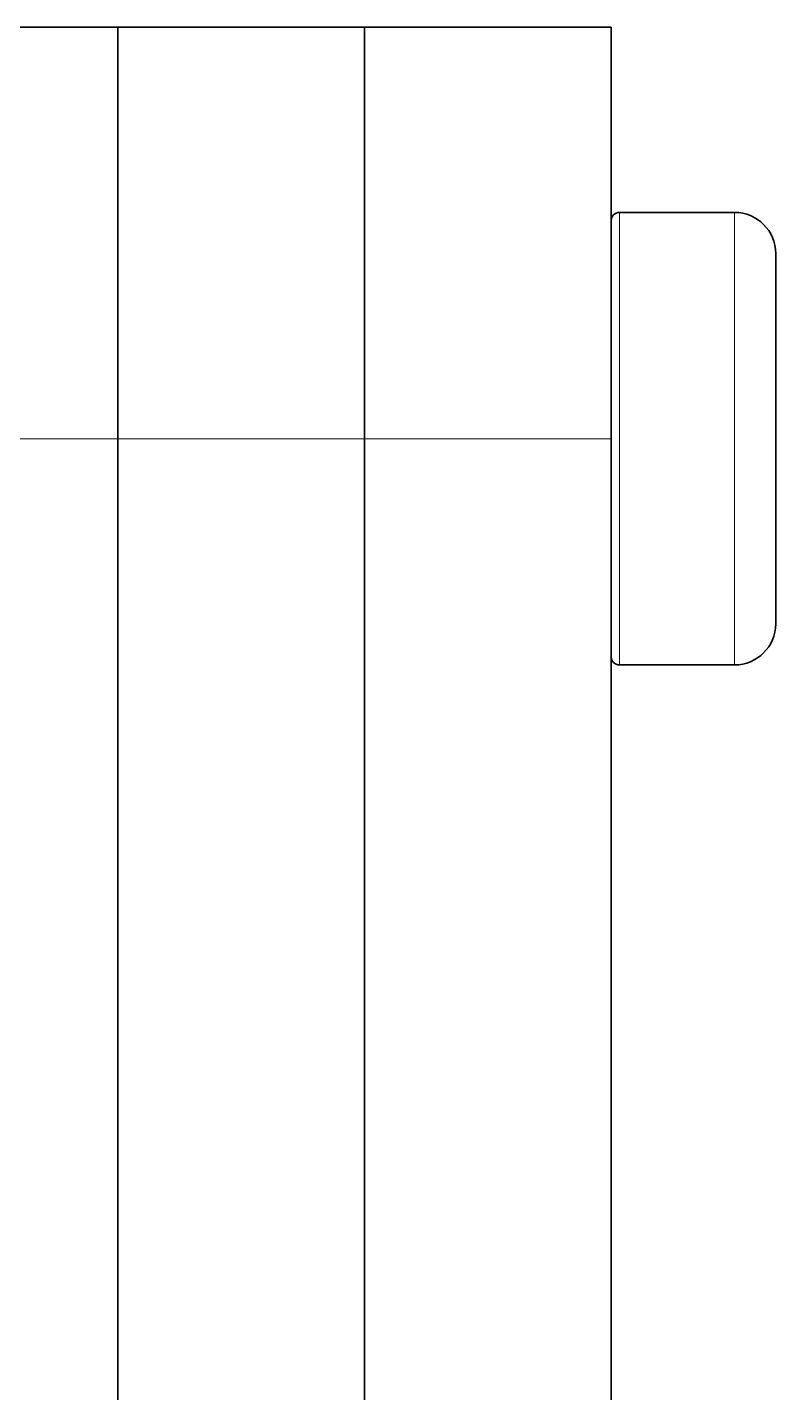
# Model space of a CAD drawing. Extents: x 291 to 834, y 188 to 661.
# Drawn here: x 425.6 to 434.7, y 237.48 to 254.08 of the extents above; entities that cross this region are included whole.
import ezdxf

# ---------------------------------------------------------------- set-up
doc = ezdxf.new("R2010")
doc.units = 0

msp = doc.modelspace()

# ---------------------------------------------------------------- linework, layer by layer
at = {"color": 7, "lineweight": 35, "ltscale": 0.075}
for p, q in [((426.702, 254.077), (423.702, 254.077)), ((426.702, 254.077), (429.702, 254.077)), ((429.702, 254.077), (432.702, 254.077))]:
    msp.add_line(p, q, dxfattribs=at)
at = {"color": 7, "lineweight": 35, "ltscale": 0.125}
for p, q in [((426.702, 249.077), (426.702, 254.077)), ((426.702, 249.077), (426.702, 254.077)), ((429.702, 249.077), (429.702, 254.077)), ((429.702, 249.077), (429.702, 254.077)), ((432.702, 249.077), (432.702, 254.077))]:
    msp.add_line(p, q, dxfattribs=at)
at = {"color": 7, "lineweight": 13, "ltscale": 0.008416}
for p, q in [((432.802, 251.49), (432.802, 251.827)), ((434.202, 251.49), (434.202, 251.827))]:
    msp.add_line(p, q, dxfattribs=at)
at = {"color": 7, "lineweight": 35, "ltscale": 0.035001}
for p, q in [((432.802, 251.827), (434.202, 251.827)), ((432.802, 246.327), (434.202, 246.327))]:
    msp.add_line(p, q, dxfattribs=at)
at = {"color": 7, "lineweight": 13, "ltscale": 0.129084}
for p, q in [((432.802, 246.327), (432.802, 251.49)), ((434.202, 246.327), (434.202, 251.49))]:
    msp.add_line(p, q, dxfattribs=at)
at = {"color": 7, "lineweight": 35, "ltscale": 0.006886}
msp.add_line((434.702, 251.051), (434.702, 251.327), dxfattribs=at)
at = {"color": 7, "lineweight": 35, "ltscale": 0.105614}
msp.add_line((434.702, 246.827), (434.702, 251.051), dxfattribs=at)
at = {"color": 7, "lineweight": 13, "ltscale": 0.075}
for p, q in [((426.702, 249.077), (423.702, 249.077)), ((426.702, 249.077), (429.702, 249.077)), ((429.702, 249.077), (432.702, 249.077))]:
    msp.add_line(p, q, dxfattribs=at)
at = {"color": 7, "lineweight": 35}
for p, q in [((426.702, 249.077), (426.702, 192.697)), ((426.702, 249.077), (426.702, 205.74)), ((429.702, 249.077), (429.702, 192.697)), ((429.702, 249.077), (429.702, 192.697)), ((432.702, 249.077), (432.702, 192.697))]:
    msp.add_line(p, q, dxfattribs=at)
for centre, radius, start, end in [((432.802, 251.727), 0.1, 90.0336, 179.9664), ((434.202, 251.327), 0.5, 0, 90), ((434.202, 246.827), 0.5, 270, 360), ((432.802, 246.427), 0.1, 180.0336, 269.9664)]:
    msp.add_arc(centre, radius, start, end, dxfattribs=at)

doc.saveas('drawing.dxf')
